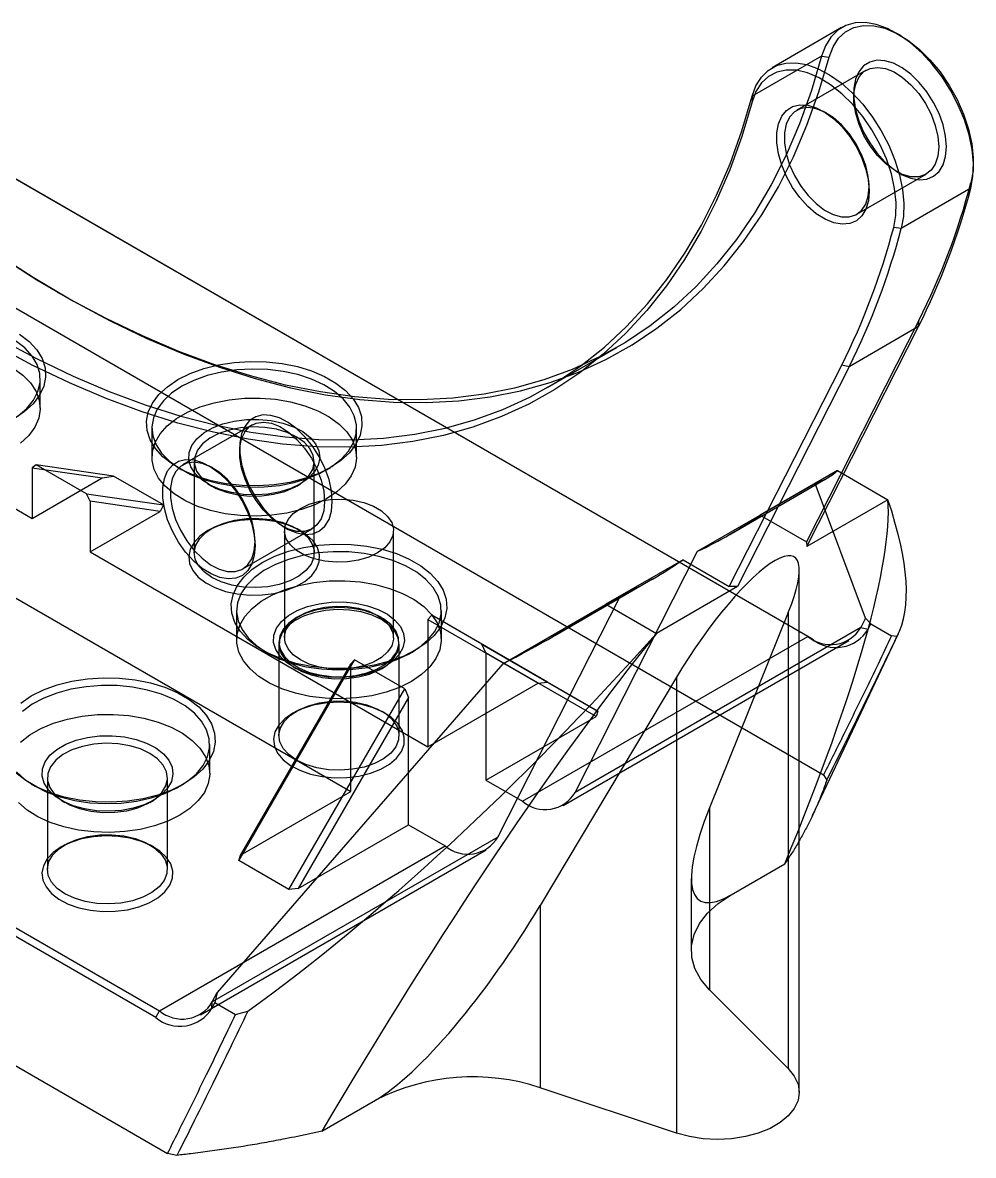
# Model space of a CAD drawing. Header units: millimetres. Extents: x 0 to 420, y 1 to 298.
# Drawn here: x 362.29 to 385.52, y 207.84 to 235.5 of the extents above; entities that cross this region are included whole.
import ezdxf

# ---------------------------------------------------------------- set-up
doc = ezdxf.new("R2010")
doc.units = ezdxf.units.MM

msp = doc.modelspace()

# ---------------------------------------------------------------- linework, layer by layer
at = {"color": 7, "linetype": 'Continuous', "lineweight": 25}
for p, q in [((382.29754, 235.38018), (380.60048, 234.40049)), ((383.72534, 235.19355), (383.63107, 235.24798)), ((381.8094, 234.68574), (380.11234, 233.70605)), ((381.8094, 234.68574), (381.99475, 234.65941)), ((382.89749, 234.34092), (381.20043, 233.36123)), ((382.59367, 233.77827), (382.59367, 233.66942)), ((381.47583, 220.51216), (358.94707, 233.51774)), ((380.11234, 233.70605), (380.10913, 233.57087)), ((359.04135, 233.46329), (381.57011, 220.45771)), ((381.93388, 233.28853), (381.83961, 233.34296)), ((383.6306, 231.87322), (383.72486, 231.81879)), ((382.66698, 230.82082), (384.36404, 231.80051)), ((385.45213, 231.4557), (385.45534, 231.59088)), ((382.9708, 231.38348), (382.9708, 231.49233)), ((385.45213, 231.4557), (383.75508, 230.47601)), ((358.75359, 230.47212), (381.85788, 217.1343)), ((383.75508, 230.47601), (383.56973, 230.50234)), ((363.13724, 228.92269), (363.23151, 228.86825)), ((384.18541, 228.22769), (381.43941, 222.82081)), ((384.17699, 228.07873), (384.18541, 228.22769)), ((354.27798, 228.15792), (362.52756, 223.39554)), ((381.44865, 222.70662), (384.17699, 228.07873)), ((384.17699, 228.07873), (382.47993, 227.09904)), ((375.10888, 226.58796), (376.80594, 227.56765)), ((379.55379, 221.73226), (382.29979, 227.13915)), ((382.47993, 227.09904), (382.29979, 227.13915)), ((382.47993, 227.09904), (379.75159, 221.72693)), ((362.7213, 226.08746), (362.7213, 226.79513)), ((365.44871, 225.59982), (365.44871, 224.89215)), ((367.89749, 225.67879), (366.20043, 224.6991)), ((370.44871, 224.89215), (370.44871, 225.59982)), ((367.59367, 225.11614), (367.59367, 225.00729)), ((362.62184, 224.70201), (362.52756, 224.62805)), ((363.84749, 223.99446), (362.62184, 224.70201)), ((364.50746, 224.42965), (362.62184, 224.70201)), ((366.08636, 224.63393), (366.18066, 224.57948)), ((366.48204, 224.78328), (366.48204, 222.5514)), ((366.93388, 224.6264), (366.83961, 224.68083)), ((369.41538, 222.5514), (369.41538, 224.78328)), ((369.71676, 224.57948), (369.81106, 224.63393)), ((343.10788, 224.37397), (365.63664, 211.36839)), ((362.52756, 224.62805), (362.52756, 223.39554)), ((362.52756, 224.62805), (364.23529, 224.38139)), ((362.52756, 223.39554), (364.23529, 224.38139)), ((364.23529, 224.38139), (364.50746, 224.42965)), ((365.73311, 223.7221), (364.50746, 224.42965)), ((379.56667, 223.00315), (381.9559, 224.38243)), ((382.19528, 224.56154), (380.30966, 223.473)), ((382.19528, 224.56154), (383.42855, 223.84959)), ((365.54236, 211.20509), (343.0136, 224.21067)), ((366.81716, 224.23913), (366.91145, 224.18468)), ((368.98597, 224.18468), (369.08026, 224.23913)), ((378.77864, 222.59015), (381.6542, 224.25018)), ((382.88098, 220.95796), (381.6542, 224.25018)), ((363.94177, 223.81164), (363.84749, 223.99446)), ((363.84749, 223.99446), (365.73311, 223.7221)), ((365.6495, 223.56498), (363.94177, 223.81164)), ((363.94177, 223.81164), (363.94177, 222.57913)), ((383.42855, 223.84959), (381.44865, 222.70662)), ((363.94177, 222.57913), (365.6495, 223.56498)), ((365.73311, 223.7221), (365.6495, 223.56498)), ((380.30966, 223.473), (381.43941, 222.82081)), ((366.91145, 223.15), (366.81716, 223.09555)), ((367.66698, 222.15869), (369.36404, 223.13838)), ((368.6306, 223.21109), (368.72486, 223.15666)), ((368.68593, 223.09401), (368.68593, 220.48107)), ((369.08026, 223.09555), (368.98597, 223.15)), ((371.3526, 220.48107), (371.3526, 223.09401)), ((367.9708, 222.72135), (367.9708, 222.8302)), ((381.43941, 222.82081), (381.44865, 222.70662)), ((363.94177, 222.57913), (372.19135, 217.81675)), ((375.787, 216.69961), (378.77864, 222.59015)), ((378.42404, 222.38445), (376.53843, 221.29591)), ((378.42404, 222.38445), (379.55379, 221.73226)), ((375.29182, 220.53533), (377.68105, 221.91461)), ((381.26242, 209.38), (381.26242, 222.12912)), ((379.75159, 221.72693), (377.7717, 220.58396)), ((379.75159, 221.72693), (379.55379, 221.73226)), ((362.05615, 221.49059), (370.30573, 216.7282)), ((373.90138, 215.61107), (376.89302, 221.5016)), ((374.01746, 219.84158), (376.89302, 221.5016)), ((342.72583, 221.2195), (365.83012, 207.88167)), ((367.51926, 221.13888), (367.51926, 220.43122)), ((372.51926, 220.43122), (372.51926, 221.13888)), ((376.53843, 221.29591), (377.7717, 220.58396)), ((380.99447, 221.09213), (379.07212, 216.32775)), ((380.99447, 221.09213), (380.99447, 209.95729)), ((369.0763, 221.02526), (368.982, 220.9708)), ((371.05652, 220.9708), (370.96222, 221.02526)), ((372.28563, 221.02848), (372.19135, 220.92894)), ((372.19135, 220.92894), (372.19135, 217.81675)), ((372.19135, 220.92894), (374.88644, 219.37259)), ((373.51128, 220.32093), (372.28563, 221.02848)), ((375.11406, 219.39514), (372.28563, 221.02848)), ((382.88098, 220.95796), (382.76379, 220.72722)), ((383.0127, 220.82252), (382.88098, 220.95796)), ((382.94393, 220.68712), (383.0127, 220.82252)), ((383.0127, 220.82252), (383.51937, 220.53003)), ((374.49905, 216.48454), (381.47583, 220.51216)), ((382.76379, 220.72722), (375.787, 216.69961)), ((381.47583, 220.51216), (381.57011, 220.45771)), ((381.58801, 216.14087), (383.68447, 220.58141)), ((382.76379, 220.72722), (382.94393, 220.68712)), ((383.64844, 220.50982), (383.51937, 220.53003)), ((368.5526, 220.32234), (368.5526, 218.09047)), ((371.48593, 218.09047), (371.48593, 220.32234)), ((373.60556, 220.11254), (373.51128, 220.32093)), ((373.51128, 220.32093), (376.33971, 218.68758)), ((375.49897, 216.38553), (382.47575, 220.41314)), ((370.40001, 219.93994), (367.57159, 215.04096)), ((368.15691, 220.17299), (368.25121, 220.11854)), ((370.30573, 219.8404), (370.40001, 219.93994)), ((371.62567, 219.23239), (370.40001, 219.93994)), ((371.78732, 220.11854), (371.88161, 220.17299)), ((376.30066, 218.55618), (373.60556, 220.11254)), ((373.60556, 220.11254), (373.60556, 217.00034)), ((374.01746, 219.84158), (367.04178, 211.81419)), ((367.61064, 215.17236), (370.30573, 219.8404)), ((368.88771, 219.7782), (368.982, 219.72374)), ((370.30573, 216.7282), (370.30573, 219.8404)), ((371.05652, 219.72374), (371.15082, 219.7782)), ((374.88644, 219.37259), (375.11406, 219.39514)), ((378.26242, 219.51495), (374.9328, 213.93818)), ((376.33971, 218.68758), (375.11406, 219.39514)), ((378.26242, 219.51495), (378.26242, 208.38011)), ((368.79724, 214.33341), (371.62567, 219.23239)), ((371.62567, 219.23239), (371.71995, 219.02399)), ((372.19135, 217.81675), (374.88644, 219.37259)), ((371.71995, 219.02399), (369.02485, 214.35595)), ((371.71995, 215.9118), (371.71995, 219.02399)), ((368.982, 218.68907), (368.88771, 218.63461)), ((371.15082, 218.63461), (371.05652, 218.68907)), ((373.60556, 217.00034), (376.30066, 218.55618)), ((376.33971, 218.68758), (376.30066, 218.55618)), ((366.86241, 217.16558), (366.86241, 217.87325)), ((362.50006, 216.90736), (362.59435, 216.85291)), ((362.89574, 217.05671), (362.89574, 214.82483)), ((365.82907, 214.82483), (365.82907, 217.05671)), ((366.13046, 216.85291), (366.22476, 216.90736)), ((373.60556, 217.00034), (374.49905, 216.48454)), ((381.85788, 217.1343), (381.93335, 217.00062)), ((367.61064, 215.17236), (370.30573, 216.7282)), ((363.23085, 216.51256), (363.32515, 216.45811)), ((365.39967, 216.45811), (365.49396, 216.51256)), ((379.07212, 216.32775), (379.07212, 211.87943)), ((369.02485, 214.35595), (371.71995, 215.9118)), ((371.71995, 215.9118), (372.61343, 215.396)), ((373.90138, 215.61107), (366.9246, 211.58345)), ((363.32515, 215.42344), (363.23085, 215.36898)), ((365.49396, 215.36898), (365.39967, 215.42344)), ((365.63664, 211.36839), (372.61343, 215.396)), ((366.63656, 211.26937), (373.61335, 215.29698)), ((367.57159, 215.04096), (367.61064, 215.17236)), ((368.79724, 214.33341), (367.57159, 215.04096)), ((379.60184, 214.20226), (380.90742, 214.95595)), ((378.62553, 214.59943), (378.62553, 212.84158)), ((369.02485, 214.35595), (368.79724, 214.33341)), ((374.9328, 213.93818), (374.9328, 209.48986)), ((366.9246, 211.58345), (367.04178, 211.81419)), ((367.04178, 211.81419), (366.98495, 211.56989)), ((380.99447, 209.95729), (379.07212, 211.87943)), ((365.54236, 211.20509), (365.63664, 211.36839)), ((366.91618, 211.43449), (366.9246, 211.58345)), ((366.98495, 211.56989), (366.91618, 211.43449)), ((366.98495, 211.56989), (367.49161, 211.2774)), ((367.49161, 211.2774), (367.79306, 211.3567)), ((378.26242, 208.38011), (374.9328, 209.48986)), ((369.60354, 208.43036), (370.90912, 209.18405)), ((366.06168, 207.8381), (365.83012, 207.88167))]:
    msp.add_line(p, q, dxfattribs=at)
at = {"color": 7, "linetype": 'Continuous', "lineweight": 25, "flags": 128}
for points in [[(385.45213, 231.4557), (385.50453, 231.74522), (385.51506, 232.06435), (385.48351, 232.40596), (385.41057, 232.76242), (385.29787, 233.12577), (385.14793, 233.48789), (384.9641, 233.84069), (384.75048, 234.17629), (384.51186, 234.48719), (384.25355, 234.76645), (383.98132, 235.00783), (383.70127, 235.20594), (383.41964, 235.35635), (383.14273, 235.4557), (382.87672, 235.50178), (382.62756, 235.49355), (382.4008, 235.4312), (382.20152, 235.31612), (382.03417, 235.15089), (381.90248, 234.93918), (381.8094, 234.68574)], [(381.99475, 234.65941), (382.08858, 234.91122), (382.2227, 235.11905), (382.39382, 235.27779), (382.59772, 235.38352), (382.82938, 235.43364), (383.08309, 235.42692), (383.35261, 235.36352), (383.63129, 235.245), (383.91229, 235.07429), (384.18868, 234.85558), (384.45365, 234.59427), (384.70068, 234.29678), (384.92368, 233.97043), (385.11718, 233.62328), (385.27639, 233.26386), (385.3974, 232.90102), (385.47724, 232.54371), (385.51393, 232.20071), (385.50657, 231.88047), (385.45534, 231.59088)], [(381.8094, 234.68574), (381.55845, 233.84113), (381.2682, 233.03366), (380.93926, 232.26503), (380.57234, 231.5369), (380.16822, 230.85082), (379.72776, 230.20825), (379.25191, 229.61056), (378.74166, 229.05902), (378.19813, 228.55483), (377.62246, 228.09904), (377.01589, 227.69263), (376.3797, 227.33648), (375.71526, 227.03134), (375.02399, 226.77786), (374.30736, 226.57658), (373.56689, 226.42793), (372.80418, 226.33223), (372.02084, 226.28969), (371.21855, 226.30039), (370.39902, 226.36431), (369.564, 226.48132), (368.71527, 226.65116), (367.85465, 226.87348), (366.98396, 227.1478), (366.10507, 227.47352), (365.21986, 227.84997), (364.33021, 228.27633), (363.43802, 228.7517), (362.54519, 229.27506), (361.65363, 229.84529)], [(361.74066, 229.79535), (362.63657, 229.22234), (363.53375, 228.69643), (364.43029, 228.21874), (365.32428, 227.7903), (366.21382, 227.41202), (367.09699, 227.0847), (367.97192, 226.80905), (368.83675, 226.58565), (369.68962, 226.41498), (370.52871, 226.2974), (371.35223, 226.23316), (372.15844, 226.22241), (372.9456, 226.26516), (373.71203, 226.36132), (374.45611, 226.5107), (375.17624, 226.71296), (375.87089, 226.96767), (376.53857, 227.27431), (377.17785, 227.6322), (377.78739, 228.04058), (378.36586, 228.4986), (378.91205, 229.00525), (379.42478, 229.55948), (379.90296, 230.16008), (380.34557, 230.80579), (380.75166, 231.49522), (381.12037, 232.2269), (381.45091, 232.99927), (381.74258, 233.81069), (381.99475, 234.65941)], [(383.56973, 230.50234), (383.62095, 230.79193), (383.62831, 231.11216), (383.59162, 231.45516), (383.51179, 231.81248), (383.39077, 232.17532), (383.23156, 232.53474), (383.03807, 232.88189), (382.81506, 233.20823), (382.56803, 233.50572), (382.30306, 233.76704), (382.02667, 233.98575), (381.74568, 234.15646), (381.46699, 234.27497), (381.19747, 234.33837), (380.94376, 234.3451), (380.7121, 234.29497), (380.5082, 234.18924), (380.33709, 234.03051), (380.20296, 233.82268), (380.10913, 233.57087)], [(380.11234, 233.70605), (380.20542, 233.95949), (380.33711, 234.1712), (380.50446, 234.33643), (380.70374, 234.45151), (380.9305, 234.51386), (381.17967, 234.52209), (381.44567, 234.47601), (381.72259, 234.37666), (382.00421, 234.22625), (382.28427, 234.02814), (382.55649, 233.78676), (382.8148, 233.5075), (383.05343, 233.1966), (383.26704, 232.861), (383.45087, 232.5082), (383.60081, 232.14608), (383.71351, 231.78273), (383.78645, 231.42627), (383.81801, 231.08466), (383.80747, 230.76553), (383.75508, 230.47601)], [(384.85642, 232.47202), (384.83597, 232.73107), (384.77537, 233.00437), (384.67682, 233.28203), (384.54386, 233.55402), (384.38131, 233.81051), (384.19503, 234.04223), (383.99178, 234.2408), (383.77888, 234.39906), (383.56403, 234.51126), (383.35501, 234.57337), (383.15936, 234.58314), (382.98416, 234.54021), (382.83573, 234.44614), (382.71944, 234.30433), (382.6395, 234.11989), (382.5988, 233.8995), (382.5988, 233.65113), (382.6395, 233.38374), (382.71944, 233.10701), (382.83573, 232.83094), (382.98416, 232.56549), (383.15936, 232.32028), (383.35501, 232.10415), (383.56403, 231.92493), (383.77888, 231.78908), (383.99178, 231.70153), (384.19503, 231.66543), (384.38131, 231.68208), (384.54386, 231.75089), (384.67682, 231.86937), (384.77537, 232.03324), (384.83597, 232.23657), (384.85642, 232.47202)], [(384.66785, 232.47202), (384.64663, 232.2432), (384.58381, 232.04826), (384.48197, 231.89518), (384.34529, 231.79023), (384.17935, 231.7377), (383.99095, 231.73974), (383.78781, 231.79628), (383.57824, 231.90499), (383.37082, 232.06142), (383.17404, 232.25918), (382.99596, 232.49016), (382.84386, 232.74491), (382.72399, 233.013), (382.64124, 233.28345), (382.599, 233.54519), (382.599, 233.78751), (382.64124, 234.00048), (382.72399, 234.17538), (382.84386, 234.30507), (382.99596, 234.38421), (383.17404, 234.40959), (383.37082, 234.38015), (383.57824, 234.2971), (383.78781, 234.16384), (383.99095, 233.98583), (384.17935, 233.77036), (384.34529, 233.52624), (384.48197, 233.26348), (384.58381, 232.99282), (384.64663, 232.72535), (384.66785, 232.47202)], [(380.10913, 233.57087), (379.85696, 232.72214), (379.56529, 231.91073), (379.23475, 231.13836), (378.86604, 230.40668), (378.45995, 229.71725), (378.01734, 229.07154), (377.53916, 228.47093), (377.02643, 227.91671), (376.48025, 227.41005), (375.90177, 226.95204), (375.29224, 226.54365), (374.65295, 226.18576), (373.98527, 225.87913), (373.29062, 225.62441), (372.57049, 225.42215), (371.82642, 225.27278), (371.05998, 225.17662), (370.27282, 225.13387), (369.46662, 225.14462), (368.64309, 225.20885), (367.804, 225.32643), (366.95113, 225.4971), (366.08631, 225.72051), (365.21137, 225.99616), (364.3282, 226.32348), (363.43867, 226.70176), (362.54467, 227.1302), (361.64813, 227.60788)], [(361.74096, 227.77201), (362.63315, 227.29664), (363.5228, 226.87028), (364.40802, 226.49384), (365.28691, 226.16811), (366.15759, 225.89379), (367.01822, 225.67148), (367.86694, 225.50163), (368.70196, 225.38462), (369.52149, 225.3207), (370.32378, 225.31), (371.10712, 225.35254), (371.86984, 225.44824), (372.6103, 225.59689), (373.32693, 225.79817), (374.01821, 226.05165), (374.68265, 226.35679), (375.31883, 226.71294), (375.92541, 227.11935), (376.50107, 227.57514), (377.04461, 228.07933), (377.55485, 228.63087), (378.03071, 229.22856), (378.47117, 229.87113), (378.87529, 230.55721), (379.24221, 231.28534), (379.57114, 232.05397), (379.8614, 232.86144), (380.11234, 233.70605)], [(382.9708, 231.38348), (382.95035, 231.14803), (382.88976, 230.9447), (382.7912, 230.78083), (382.65824, 230.66235), (382.49569, 230.59354), (382.30942, 230.57688), (382.10616, 230.61298), (381.89326, 230.70054), (381.67842, 230.83638), (381.46939, 231.01561), (381.27374, 231.23173), (381.09854, 231.47695), (380.95011, 231.74239), (380.83383, 232.01847), (380.75389, 232.2952), (380.71318, 232.56258), (380.71318, 232.81096), (380.75389, 233.03135), (380.83383, 233.21578), (380.95011, 233.3576), (381.09854, 233.45167), (381.27374, 233.4946), (381.46939, 233.48483), (381.67842, 233.42272), (381.89326, 233.31051), (382.10616, 233.15226), (382.30942, 232.95369), (382.49569, 232.72197), (382.65824, 232.46548), (382.7912, 232.19349), (382.88976, 231.91583), (382.95035, 231.64253), (382.9708, 231.38348)], [(382.9708, 231.49233), (382.94957, 231.74566), (382.88675, 232.01313), (382.78491, 232.28379), (382.64823, 232.54655), (382.48229, 232.79067), (382.2939, 233.00614), (382.09075, 233.18415), (381.88118, 233.31741), (381.67376, 233.40046), (381.47698, 233.4299), (381.2989, 233.40452), (381.14681, 233.32538), (381.02693, 233.19569), (380.94418, 233.02079), (380.90194, 232.80782), (380.90194, 232.5655), (380.94418, 232.30376), (381.02693, 232.03331), (381.14681, 231.76522), (381.2989, 231.51047), (381.47698, 231.27949), (381.67376, 231.08173), (381.88118, 230.9253), (382.09075, 230.81659), (382.2939, 230.76005), (382.48229, 230.75801), (382.64823, 230.81054), (382.78491, 230.91549), (382.88675, 231.06857), (382.94957, 231.26351), (382.9708, 231.49233)], [(362.2173, 227.8956), (362.45101, 227.71279), (362.63492, 227.51191), (362.76491, 227.29745), (362.83808, 227.07421), (362.8528, 226.84716), (362.80873, 226.62138), (362.70686, 226.40191), (362.54947, 226.19366), (362.34008, 226.00128), (362.08335, 225.82906)], [(362.18014, 225.89838), (362.3943, 226.08151), (362.55754, 226.28137), (362.66601, 226.49326), (362.71718, 226.71223), (362.70984, 226.93315), (362.64418, 227.15083), (362.52173, 227.36017), (362.34536, 227.55627), (362.1192, 227.73452)], [(366.08666, 226.78363), (366.38498, 226.93184), (366.71824, 227.05272), (367.07898, 227.14358), (367.45914, 227.20238), (367.85025, 227.22782), (368.24355, 227.21933), (368.63027, 227.17709), (369.00176, 227.10204), (369.34973, 226.99588), (369.6664, 226.86096), (369.9447, 226.7003), (370.17842, 226.51748), (370.36232, 226.31661), (370.49231, 226.10215), (370.56549, 225.8789), (370.5802, 225.65185), (370.53614, 225.42607), (370.43427, 225.20661), (370.27688, 224.99836), (370.06748, 224.80597), (369.81076, 224.63376), (369.51244, 224.48555), (369.17918, 224.36467), (368.81844, 224.27381), (368.43828, 224.215), (368.04717, 224.18957), (367.65387, 224.19806), (367.26715, 224.2403), (366.89566, 224.31534), (366.54769, 224.42151), (366.23102, 224.55643), (365.95272, 224.71709), (365.719, 224.8999), (365.5351, 225.10078), (365.40511, 225.31524), (365.33193, 225.53849), (365.31722, 225.76554), (365.36128, 225.99131), (365.46315, 226.21078), (365.62054, 226.41903), (365.82994, 226.61141), (366.08666, 226.78363)], [(362.05548, 227.06813), (362.2933, 226.895), (362.48255, 226.70295), (362.61881, 226.49647), (362.69886, 226.2804), (362.72084, 226.05981), (362.68424, 225.83987), (362.58991, 225.62573), (362.44006, 225.42242), (362.2382, 225.23469)], [(366.18094, 226.62033), (365.93181, 226.45259), (365.72996, 226.26486), (365.5801, 226.06155), (365.48577, 225.84741), (365.44917, 225.62747), (365.47115, 225.40688), (365.55121, 225.19081), (365.68746, 224.98433), (365.87671, 224.79227), (366.11453, 224.61915), (366.39534, 224.46901), (366.71256, 224.34537), (367.05875, 224.25114), (367.42581, 224.18852), (367.80512, 224.15898), (368.18779, 224.16322), (368.56487, 224.20112), (368.9275, 224.27181), (369.26718, 224.37363), (369.57597, 224.50419), (369.84661, 224.66043), (370.07277, 224.83868), (370.24914, 225.03478), (370.37159, 225.24412), (370.43725, 225.4618), (370.44458, 225.68272), (370.39341, 225.90169), (370.28494, 226.11358), (370.12171, 226.31344), (369.90755, 226.49656), (369.64747, 226.65867), (369.34757, 226.79596), (369.01489, 226.90521), (368.65722, 226.98387), (368.28294, 227.03009), (367.90082, 227.04278), (367.51983, 227.02165), (367.14889, 226.96719), (366.7967, 226.88068), (366.47151, 226.76415), (366.18094, 226.62033)], [(369.71648, 223.87164), (369.42591, 223.72782), (369.10072, 223.61129), (368.74853, 223.52479), (368.37759, 223.47033), (367.9966, 223.4492), (367.61448, 223.46189), (367.2402, 223.5081), (366.88253, 223.58676), (366.54985, 223.69601), (366.24995, 223.8333), (365.98987, 223.99541), (365.77571, 224.17854), (365.61248, 224.37839), (365.50401, 224.59029), (365.45284, 224.80926), (365.46017, 225.03017), (365.52583, 225.24785), (365.64828, 225.45719), (365.82465, 225.65329), (366.05081, 225.83155), (366.32145, 225.98779), (366.63024, 226.11835), (366.96992, 226.22016), (367.33255, 226.29085), (367.70963, 226.32876), (368.0923, 226.33299), (368.47161, 226.30345), (368.83867, 226.24083), (369.18486, 226.1466), (369.50208, 226.02297), (369.78289, 225.87283), (370.02071, 225.6997), (370.20996, 225.50765), (370.34621, 225.30117), (370.42627, 225.0851), (370.44825, 224.86451), (370.41165, 224.64457), (370.31732, 224.43043), (370.16746, 224.22711), (369.96561, 224.03938), (369.71648, 223.87164)], [(369.08008, 224.23903), (368.84552, 224.12722), (368.57855, 224.04307), (368.28881, 223.9896), (367.98679, 223.96875), (367.68338, 223.98128), (367.38957, 224.02673), (367.11596, 224.10346), (366.87245, 224.20869), (366.66784, 224.33862), (366.50953, 224.48856), (366.40323, 224.65309), (366.35279, 224.82626), (366.36003, 225.00181), (366.42468, 225.17339), (366.54442, 225.33482), (366.71492, 225.48024), (366.93001, 225.60441), (367.18191, 225.70283), (367.46153, 225.77195), (367.75876, 225.80928), (368.06285, 225.81346), (368.36282, 225.78434), (368.64782, 225.72297), (368.90755, 225.63158), (369.13263, 225.51346), (369.31492, 225.37289), (369.44783, 225.21494), (369.52656, 225.04532), (369.54826, 224.87017), (369.51214, 224.69581), (369.41953, 224.52855), (369.27375, 224.37443), (369.08008, 224.23903)], [(369.85642, 223.80989), (369.83597, 224.06894), (369.77537, 224.34224), (369.67682, 224.6199), (369.54386, 224.89189), (369.38131, 225.14838), (369.19503, 225.3801), (368.99178, 225.57867), (368.77888, 225.73692), (368.56403, 225.84913), (368.35501, 225.91124), (368.15936, 225.92101), (367.98416, 225.87808), (367.83573, 225.78401), (367.71944, 225.6422), (367.6395, 225.45776), (367.5988, 225.23737), (367.5988, 224.989), (367.6395, 224.72161), (367.71944, 224.44488), (367.83573, 224.1688), (367.98416, 223.90336), (368.15936, 223.65815), (368.35501, 223.44202), (368.56403, 223.2628), (368.77888, 223.12695), (368.99178, 223.0394), (369.19503, 223.00329), (369.38131, 223.01995), (369.54386, 223.08876), (369.67682, 223.20724), (369.77537, 223.37111), (369.83597, 223.57444), (369.85642, 223.80989)], [(369.66785, 223.80989), (369.64663, 223.58107), (369.58381, 223.38613), (369.48197, 223.23305), (369.34529, 223.1281), (369.17935, 223.07557), (368.99095, 223.07761), (368.78781, 223.13415), (368.57824, 223.24286), (368.37082, 223.39929), (368.17404, 223.59705), (367.99596, 223.82803), (367.84386, 224.08278), (367.72399, 224.35087), (367.64124, 224.62132), (367.599, 224.88306), (367.599, 225.12537), (367.64124, 225.33835), (367.72399, 225.51325), (367.84386, 225.64294), (367.99596, 225.72208), (368.17404, 225.74746), (368.37082, 225.71802), (368.57824, 225.63497), (368.78781, 225.50171), (368.99095, 225.3237), (369.17935, 225.10823), (369.34529, 224.86411), (369.48197, 224.60135), (369.58381, 224.33069), (369.64663, 224.06322), (369.66785, 223.80989)], [(368.9858, 225.38198), (368.75581, 225.49024), (368.49277, 225.56956), (368.20746, 225.61669), (367.91156, 225.6297), (367.61717, 225.60805), (367.33636, 225.55264), (367.08062, 225.46574), (366.86042, 225.35089), (366.68478, 225.2128), (366.56088, 225.05713), (366.4938, 224.89025), (366.48628, 224.71899), (366.53863, 224.55036), (366.64872, 224.39127), (366.81202, 224.24822), (367.02186, 224.12708), (367.26965, 224.03281), (367.54524, 223.96926), (367.83734, 223.93904), (368.13401, 223.94338), (368.42309, 223.9821), (368.69274, 224.05363), (368.93194, 224.15503), (369.13088, 224.28215), (369.28143, 224.42978), (369.37741, 224.59189), (369.41491, 224.76183), (369.39237, 224.93265), (369.31073, 225.09736), (369.17334, 225.24921), (368.9858, 225.38198)], [(367.9708, 222.72135), (367.95035, 222.4859), (367.88976, 222.28257), (367.7912, 222.1187), (367.65824, 222.00022), (367.49569, 221.93141), (367.30942, 221.91475), (367.10616, 221.95085), (366.89326, 222.03841), (366.67842, 222.17425), (366.46939, 222.35348), (366.27374, 222.5696), (366.09854, 222.81482), (365.95011, 223.08026), (365.83383, 223.35634), (365.75389, 223.63307), (365.71318, 223.90045), (365.71318, 224.14883), (365.75389, 224.36922), (365.83383, 224.55365), (365.95011, 224.69547), (366.09854, 224.78954), (366.27374, 224.83247), (366.46939, 224.8227), (366.67842, 224.76059), (366.89326, 224.64838), (367.10616, 224.49013), (367.30942, 224.29156), (367.49569, 224.05984), (367.65824, 223.80335), (367.7912, 223.53136), (367.88976, 223.25369), (367.95035, 222.9804), (367.9708, 222.72135)], [(367.9708, 222.8302), (367.94957, 223.08353), (367.88675, 223.351), (367.78491, 223.62166), (367.64823, 223.88442), (367.48229, 224.12854), (367.2939, 224.34401), (367.09075, 224.52202), (366.88118, 224.65528), (366.67376, 224.73833), (366.47698, 224.76777), (366.2989, 224.74239), (366.14681, 224.66325), (366.02693, 224.53356), (365.94418, 224.35866), (365.90194, 224.14569), (365.90194, 223.90337), (365.94418, 223.64163), (366.02693, 223.37118), (366.14681, 223.10309), (366.2989, 222.84834), (366.47698, 222.61736), (366.67376, 222.4196), (366.88118, 222.26317), (367.09075, 222.15446), (367.2939, 222.09792), (367.48229, 222.09588), (367.64823, 222.14841), (367.78491, 222.25336), (367.88675, 222.40644), (367.94957, 222.60138), (367.9708, 222.8302)], [(370.96207, 222.54973), (370.74545, 222.44847), (370.49709, 222.37541), (370.22784, 222.33376), (369.94948, 222.32534), (369.67417, 222.35052), (369.41394, 222.40818), (369.18017, 222.49582), (368.98307, 222.60961), (368.83125, 222.74456), (368.73136, 222.89479), (368.68776, 223.05372), (368.70234, 223.21442), (368.77449, 223.36985), (368.90103, 223.51322), (369.07645, 223.63828), (369.29308, 223.73954), (369.54144, 223.8126), (369.81068, 223.85425), (370.08904, 223.86267), (370.36435, 223.83749), (370.62458, 223.77983), (370.85836, 223.69219), (371.05546, 223.5784), (371.20727, 223.44345), (371.30716, 223.29322), (371.35077, 223.13429), (371.33618, 222.97359), (371.26404, 222.81816), (371.13749, 222.67479), (370.96207, 222.54973)], [(366.81734, 223.09566), (366.62367, 222.96025), (366.47789, 222.80613), (366.38528, 222.63887), (366.34916, 222.46451), (366.37086, 222.28936), (366.44959, 222.11974), (366.5825, 221.96179), (366.76479, 221.82122), (366.98987, 221.7031), (367.2496, 221.61171), (367.5346, 221.55034), (367.83457, 221.52122), (368.13866, 221.5254), (368.43589, 221.56273), (368.71551, 221.63185), (368.96741, 221.73028), (369.1825, 221.85444), (369.353, 221.99987), (369.47274, 222.16129), (369.53739, 222.33287), (369.54463, 222.50842), (369.49419, 222.68159), (369.38789, 222.84612), (369.22958, 222.99606), (369.02497, 223.12599), (368.78146, 223.23123), (368.50785, 223.30795), (368.21404, 223.3534), (367.91063, 223.36593), (367.60861, 223.34508), (367.31887, 223.29161), (367.0519, 223.20746), (366.81734, 223.09566)], [(366.91162, 221.9527), (366.72408, 222.08548), (366.58669, 222.23732), (366.50505, 222.40203), (366.48251, 222.57285), (366.52001, 222.74279), (366.61599, 222.9049), (366.76654, 223.05254), (366.96548, 223.17966), (367.20468, 223.28106), (367.47433, 223.35258), (367.76341, 223.39131), (368.06008, 223.39565), (368.35218, 223.36542), (368.62777, 223.30187), (368.87556, 223.2076), (369.0854, 223.08646), (369.2487, 222.94342), (369.35879, 222.78432), (369.41114, 222.61569), (369.40362, 222.44443), (369.33654, 222.27755), (369.21264, 222.12188), (369.037, 221.9838), (368.8168, 221.86895), (368.56106, 221.78204), (368.28025, 221.72663), (367.98586, 221.70499), (367.68996, 221.71799), (367.40465, 221.76512), (367.14161, 221.84444), (366.91162, 221.9527)], [(368.15721, 222.32269), (368.45554, 222.4709), (368.78879, 222.59178), (369.14953, 222.68264), (369.5297, 222.74145), (369.9208, 222.76688), (370.3141, 222.75839), (370.70082, 222.71615), (371.07231, 222.64111), (371.42028, 222.53494), (371.73695, 222.40002), (372.01525, 222.23936), (372.24897, 222.05655), (372.43288, 221.85567), (372.56287, 221.64121), (372.63604, 221.41796), (372.65075, 221.19091), (372.60669, 220.96514), (372.50482, 220.74567), (372.34743, 220.53742), (372.13804, 220.34504), (371.88131, 220.17282), (371.58299, 220.02461), (371.24974, 219.90373), (370.889, 219.81287), (370.50883, 219.75407), (370.11773, 219.72863), (369.72442, 219.73712), (369.33771, 219.77936), (368.96621, 219.85441), (368.61824, 219.96057), (368.30157, 220.09549), (368.02327, 220.25616), (367.78956, 220.43897), (367.60565, 220.63984), (367.47566, 220.8543), (367.40249, 221.07755), (367.38777, 221.3046), (367.43184, 221.53038), (367.5337, 221.74984), (367.69109, 221.95809), (367.90049, 222.15048), (368.15721, 222.32269)], [(368.2515, 220.11837), (368.54206, 219.97455), (368.86725, 219.85802), (369.21944, 219.77152), (369.59038, 219.71706), (369.97138, 219.69593), (370.35349, 219.70862), (370.72777, 219.75484), (371.08544, 219.83349), (371.41813, 219.94275), (371.71802, 220.08004), (371.9781, 220.24214), (372.19226, 220.42527), (372.35549, 220.62512), (372.46397, 220.83702), (372.51514, 221.05599), (372.5078, 221.27691), (372.44214, 221.49458), (372.31969, 221.70393), (372.14332, 221.90002), (371.91716, 222.07828), (371.64652, 222.23452), (371.33774, 222.36508), (370.99805, 222.46689), (370.63542, 222.53758), (370.25835, 222.57549), (369.87567, 222.57972), (369.49636, 222.55018), (369.12931, 222.48756), (368.78311, 222.39333), (368.46589, 222.2697), (368.18508, 222.11956), (367.94726, 221.94643), (367.75801, 221.75438), (367.62176, 221.5479), (367.5417, 221.33183), (367.51972, 221.11124), (367.55632, 220.8913), (367.65066, 220.67716), (367.80051, 220.47384), (368.00236, 220.28611), (368.2515, 220.11837)], [(371.78703, 219.41071), (371.49646, 219.26689), (371.17127, 219.15036), (370.81908, 219.06385), (370.44814, 219.00939), (370.06715, 218.98826), (369.68504, 219.00095), (369.31075, 219.04717), (368.95308, 219.12582), (368.6204, 219.23508), (368.3205, 219.37237), (368.06043, 219.53447), (367.84626, 219.7176), (367.68303, 219.91746), (367.57456, 220.12935), (367.52339, 220.34832), (367.53072, 220.56924), (367.59638, 220.78692), (367.71883, 220.99626), (367.8952, 221.19236), (368.12136, 221.37061), (368.392, 221.52685), (368.70079, 221.65741), (369.04048, 221.75923), (369.40311, 221.82992), (369.78018, 221.86782), (370.16285, 221.87205), (370.54216, 221.84251), (370.90922, 221.77989), (371.25541, 221.68566), (371.57263, 221.56203), (371.85344, 221.41189), (372.09126, 221.23876), (372.28051, 221.04671), (372.41676, 220.84023), (372.49682, 220.62416), (372.5188, 220.40357), (372.4822, 220.18363), (372.38787, 219.96949), (372.23802, 219.76617), (372.03616, 219.57845), (371.78703, 219.41071)], [(371.15063, 219.77809), (370.91607, 219.66629), (370.6491, 219.58213), (370.35937, 219.52866), (370.05734, 219.50782), (369.75393, 219.52034), (369.46012, 219.56579), (369.18651, 219.64252), (368.94301, 219.74775), (368.7384, 219.87769), (368.58008, 220.02763), (368.47378, 220.19216), (368.42334, 220.36532), (368.43058, 220.54087), (368.49524, 220.71246), (368.61498, 220.87388), (368.78547, 221.0193), (369.00056, 221.14347), (369.25246, 221.24189), (369.53208, 221.31102), (369.82931, 221.34834), (370.13341, 221.35252), (370.43337, 221.3234), (370.71837, 221.26204), (370.97811, 221.17064), (371.20318, 221.05253), (371.38547, 220.91195), (371.51838, 220.754), (371.59711, 220.58439), (371.61881, 220.40923), (371.5827, 220.23488), (371.49008, 220.06762), (371.3443, 219.9135), (371.15063, 219.77809)], [(368.98217, 220.9709), (368.79464, 220.83813), (368.65724, 220.68628), (368.5756, 220.52157), (368.55307, 220.35075), (368.59056, 220.18081), (368.68654, 220.0187), (368.83709, 219.87107), (369.03603, 219.74395), (369.27523, 219.64255), (369.54489, 219.57102), (369.83397, 219.5323), (370.13063, 219.52796), (370.42274, 219.55818), (370.69832, 219.62173), (370.94611, 219.71601), (371.15595, 219.83714), (371.31926, 219.98019), (371.42934, 220.13928), (371.48169, 220.30791), (371.47418, 220.47917), (371.40709, 220.64605), (371.28319, 220.80172), (371.10755, 220.93981), (370.88735, 221.05466), (370.63161, 221.14157), (370.3508, 221.19698), (370.05642, 221.21862), (369.76051, 221.20561), (369.4752, 221.15848), (369.21217, 221.07916), (368.98217, 220.9709)], [(371.05635, 220.92104), (370.82636, 221.0293), (370.56332, 221.10862), (370.27801, 221.15575), (369.98211, 221.16876), (369.68773, 221.14712), (369.40692, 221.09171), (369.15118, 221.0048), (368.93098, 220.88995), (368.75533, 220.75187), (368.63143, 220.5962), (368.56435, 220.42931), (368.55683, 220.25805), (368.60918, 220.08942), (368.71927, 219.93033), (368.88257, 219.78729), (369.09241, 219.66615), (369.3402, 219.57187), (369.61579, 219.50832), (369.90789, 219.4781), (370.20456, 219.48244), (370.49364, 219.52117), (370.7633, 219.59269), (371.00249, 219.69409), (371.20144, 219.82121), (371.35198, 219.96884), (371.44797, 220.13095), (371.48546, 220.30089), (371.46292, 220.47172), (371.38129, 220.63642), (371.24389, 220.78827), (371.05635, 220.92104)], [(369.07645, 219.9368), (368.90103, 220.06186), (368.77449, 220.20523), (368.70234, 220.36066), (368.68776, 220.52136), (368.73136, 220.68029), (368.83125, 220.83052), (368.98307, 220.96547), (369.18017, 221.07926), (369.41394, 221.1669), (369.67417, 221.22456), (369.94948, 221.24974), (370.22784, 221.24131), (370.49709, 221.19967), (370.74545, 221.12661), (370.96207, 221.02535), (371.13749, 220.90029), (371.26404, 220.75692), (371.33618, 220.60148), (371.35077, 220.44079), (371.30716, 220.28186), (371.20727, 220.13163), (371.05546, 219.99668), (370.85836, 219.88289), (370.62458, 219.79525), (370.36435, 219.73758), (370.08904, 219.71241), (369.81068, 219.72083), (369.54144, 219.76248), (369.29308, 219.83554), (369.07645, 219.9368)], [(362.50036, 219.05706), (362.79868, 219.20527), (363.13193, 219.32615), (363.49267, 219.41701), (363.87284, 219.47581), (364.26394, 219.50125), (364.65725, 219.49276), (365.04396, 219.45052), (365.41546, 219.37547), (365.76343, 219.26931), (366.0801, 219.13439), (366.3584, 218.97373), (366.59212, 218.79091), (366.77602, 218.59004), (366.90601, 218.37558), (366.97918, 218.15233), (366.9939, 217.92528), (366.94983, 217.6995), (366.84797, 217.48004), (366.69058, 217.27179), (366.48118, 217.0794), (366.22446, 216.90719), (365.92613, 216.75898), (365.59288, 216.6381), (365.23214, 216.54724), (364.85198, 216.48844), (364.46087, 216.463), (364.06757, 216.47149), (363.68085, 216.51373), (363.30936, 216.58877), (362.96139, 216.69494), (362.64472, 216.82986), (362.36642, 216.99052), (362.1327, 217.17333)], [(362.59464, 216.85274), (362.88521, 216.70892), (363.2104, 216.59239), (363.56259, 216.50589), (363.93353, 216.45143), (364.31452, 216.4303), (364.69664, 216.44299), (365.07092, 216.4892), (365.42859, 216.56786), (365.76127, 216.67711), (366.06117, 216.8144), (366.32125, 216.97651), (366.53541, 217.15964), (366.69864, 217.35949), (366.80711, 217.57139), (366.85828, 217.79036), (366.85095, 218.01127), (366.78529, 218.22895), (366.66284, 218.43829), (366.48647, 218.63439), (366.26031, 218.81265), (365.98967, 218.96889), (365.68088, 219.09945), (365.34119, 219.20126), (364.97856, 219.27195), (364.60149, 219.30986), (364.21882, 219.31409), (363.83951, 219.28455), (363.47245, 219.22193), (363.12626, 219.1277), (362.80904, 219.00406), (362.52823, 218.85393), (362.29041, 218.6808)], [(362.24363, 218.88484), (362.50036, 219.05706)], [(368.88789, 218.63472), (368.69422, 218.49931), (368.54845, 218.34519), (368.45583, 218.17793), (368.41972, 218.00357), (368.44142, 217.82842), (368.52014, 217.65881), (368.65305, 217.50086), (368.83534, 217.36028), (369.06042, 217.24217), (369.32015, 217.15077), (369.60515, 217.08941), (369.90512, 217.06029), (370.20921, 217.06447), (370.50644, 217.10179), (370.78606, 217.17092), (371.03797, 217.26934), (371.25305, 217.39351), (371.42355, 217.53893), (371.54329, 217.70035), (371.60795, 217.87194), (371.61519, 218.04749), (371.56474, 218.22065), (371.45844, 218.38518), (371.30013, 218.53512), (371.09552, 218.66506), (370.85201, 218.77029), (370.57841, 218.84702), (370.28459, 218.89247), (369.98119, 218.90499), (369.67916, 218.88415), (369.38942, 218.83068), (369.12245, 218.74652), (368.88789, 218.63472)], [(368.98217, 217.49177), (368.79464, 217.62454), (368.65724, 217.77639), (368.5756, 217.94109), (368.55307, 218.11191), (368.59056, 218.28186), (368.68654, 218.44397), (368.83709, 218.5916), (369.03603, 218.71872), (369.27523, 218.82012), (369.54489, 218.89164), (369.83397, 218.93037), (370.13063, 218.93471), (370.42274, 218.90449), (370.69832, 218.84094), (370.94611, 218.74666), (371.15595, 218.62552), (371.31926, 218.48248), (371.42934, 218.32339), (371.48169, 218.15476), (371.47418, 217.9835), (371.40709, 217.81661), (371.28319, 217.66094), (371.10755, 217.52286), (370.88735, 217.40801), (370.63161, 217.3211), (370.3508, 217.26569), (370.05642, 217.24405), (369.76051, 217.25706), (369.4752, 217.30419), (369.21217, 217.3835), (368.98217, 217.49177)], [(362.23835, 217.92672), (362.46451, 218.10498), (362.73515, 218.26122), (363.04393, 218.39178), (363.38362, 218.49359), (363.74625, 218.56428), (364.12332, 218.60219), (364.506, 218.60642), (364.88531, 218.57688), (365.25236, 218.51426), (365.59856, 218.42003), (365.91578, 218.2964), (366.19659, 218.14626), (366.43441, 217.97313), (366.62366, 217.78108), (366.75991, 217.5746), (366.83997, 217.35853), (366.86195, 217.13794), (366.82535, 216.918), (366.73101, 216.70386), (366.58116, 216.50054), (366.37931, 216.31281), (366.13018, 216.14507)], [(365.49378, 216.51246), (365.25922, 216.40065), (364.99225, 216.3165), (364.70251, 216.26303), (364.40048, 216.24218), (364.09708, 216.25471), (363.80327, 216.30016), (363.52966, 216.37689), (363.28615, 216.48212), (363.08154, 216.61205), (362.92323, 216.762), (362.81693, 216.92652), (362.76648, 217.09969), (362.77372, 217.27524), (362.83838, 217.44683), (362.95812, 217.60825), (363.12862, 217.75367), (363.3437, 217.87784), (363.59561, 217.97626), (363.87523, 218.04539), (364.17246, 218.08271), (364.47655, 218.08689), (364.77652, 218.05777), (365.06152, 217.99641), (365.32125, 217.90501), (365.54633, 217.78689), (365.72862, 217.64632), (365.86153, 217.48837), (365.94026, 217.31875), (365.96195, 217.1436), (365.92584, 216.96925), (365.83322, 216.80198), (365.68745, 216.64786), (365.49378, 216.51246)], [(365.3995, 217.65541), (365.1695, 217.76367), (364.90647, 217.84299), (364.62116, 217.89012), (364.32525, 217.90313), (364.03087, 217.88148), (363.75006, 217.82607), (363.49432, 217.73917), (363.27412, 217.62432), (363.09848, 217.48623), (362.97458, 217.33056), (362.90749, 217.16368), (362.89998, 216.99242), (362.95233, 216.82379), (363.06241, 216.6647), (363.22572, 216.52165), (363.43556, 216.40051), (363.68335, 216.30624), (363.95893, 216.24269), (364.25104, 216.21247), (364.5477, 216.21681), (364.83678, 216.25553), (365.10644, 216.32706), (365.34564, 216.42846), (365.54458, 216.55558), (365.69513, 216.70321), (365.79111, 216.86532), (365.8286, 217.03526), (365.80607, 217.20608), (365.72443, 217.37079), (365.58703, 217.52264), (365.3995, 217.65541)], [(362.14365, 217.20821), (362.34551, 217.02048), (362.59464, 216.85274)], [(366.13018, 216.14507), (365.83961, 216.00125), (365.51442, 215.88472), (365.16223, 215.79822), (364.79129, 215.74376), (364.4103, 215.72263), (364.02818, 215.73532), (363.6539, 215.78153), (363.29623, 215.86019), (362.96354, 215.96944), (362.66365, 216.10673), (362.40357, 216.26884), (362.18941, 216.45197)], [(363.23104, 215.36909), (363.03737, 215.23368), (362.89159, 215.07956), (362.79897, 214.9123), (362.76286, 214.73794), (362.78456, 214.56279), (362.86329, 214.39317), (362.9962, 214.23523), (363.17849, 214.09465), (363.40356, 213.97653), (363.6633, 213.88514), (363.9483, 213.82377), (364.24827, 213.79465), (364.55236, 213.79883), (364.84959, 213.83616), (365.12921, 213.90528), (365.38111, 214.00371), (365.5962, 214.12788), (365.76669, 214.2733), (365.88643, 214.43472), (365.95109, 214.6063), (365.95833, 214.78185), (365.90789, 214.95502), (365.80159, 215.11955), (365.64327, 215.26949), (365.43866, 215.39942), (365.19516, 215.50466), (364.92155, 215.58138), (364.62774, 215.62683), (364.32433, 215.63936), (364.0223, 215.61851), (363.73257, 215.56505), (363.4656, 215.48089), (363.23104, 215.36909)], [(363.32532, 214.22613), (363.13778, 214.35891), (363.00038, 214.51075), (362.91875, 214.67546), (362.89621, 214.84628), (362.9337, 215.01623), (363.02969, 215.17833), (363.18023, 215.32597), (363.37918, 215.45309), (363.61837, 215.55449), (363.88803, 215.62601), (364.17711, 215.66474), (364.47378, 215.66908), (364.76588, 215.63885), (365.04147, 215.5753), (365.28926, 215.48103), (365.4991, 215.35989), (365.6624, 215.21685), (365.77249, 215.05775), (365.82484, 214.88912), (365.81732, 214.71786), (365.75024, 214.55098), (365.62634, 214.39531), (365.45069, 214.25723), (365.23049, 214.14238), (364.97475, 214.05547), (364.69395, 214.00006), (364.39956, 213.97842), (364.10366, 213.99142), (363.81835, 214.03855), (363.55531, 214.11787), (363.32532, 214.22613)], [(379.07212, 211.87943), (378.86104, 212.13112), (378.71538, 212.39781), (378.63822, 212.67387), (378.63117, 212.95347), (378.6944, 213.23071), (378.82656, 213.49973), (379.02486, 213.75485), (379.28512, 213.99069), (379.60184, 214.20226)], [(380.99447, 209.95729), (381.1418, 209.77489), (381.23203, 209.58049), (381.26242, 209.38), (381.23203, 209.17951), (381.1418, 208.98511), (380.99447, 208.80271), (380.79451, 208.63785), (380.54799, 208.49554), (380.26242, 208.38011), (379.94646, 208.29505), (379.60971, 208.24297), (379.26242, 208.22543), (378.91512, 208.24297), (378.57838, 208.29505), (378.26242, 208.38011)]]:
    msp.add_lwpolyline(points, dxfattribs=at)
at = {"color": 7, "linetype": 'Continuous', "lineweight": 25}
for centre, radius, start, end in [((368.70739, 235.99353), 17.31697, 333.355549, 345.271496), ((368.63553, 235.8764), 17.38794, 333.355549, 345.271496), ((366.82177, 234.90499), 17.31697, 333.355549, 345.271496), ((366.93848, 234.89671), 17.38794, 333.355549, 345.271496), ((374.1151, 232.44656), 10.90401, 295.321052, 304.617794), ((372.22948, 231.35802), 10.90401, 295.321052, 304.617794), ((382.0287, 221.16533), 0.85574, 229.754598, 329.205241), ((382.15984, 221.15443), 0.91279, 229.754598, 329.205241), ((375.05191, 217.13772), 0.85574, 229.754598, 329.205241), ((373.16629, 216.04918), 0.85574, 229.754598, 329.205241), ((366.13208, 211.90181), 0.91279, 229.754598, 329.205241), ((366.18951, 212.02156), 0.85574, 229.754598, 329.205241), ((373.28585, 204.53589), 5.22057, 71.610519, 117.081886)]:
    msp.add_arc(centre, radius, start, end, dxfattribs=at)
for centre, major_axis, ratio, start_param, end_param in [((355.05441, 246.57172), (27.23475, -21.90737), 0.17805421, 6.16711894, 6.26085556), ((371.08547, 203.4824), (11.91212, 21.32886), 0.15339087, 5.36350771, 6.05568734), ((344.99294, 258.7194), (-38.40837, 38.54406), 0.15770862, 3.18952252, 3.45097349), ((379.26242, 219.58283), (1.88136, 2.86745), 0.23665072, 5.41342292, 8.0314168), ((369.5293, 254.9279), (11.07952, 36.97428), 0.68109944, 3.7199268, 3.81366342), ((379.59077, 278.6923), (28.77099, 71.72594), 0.36473185, 3.66622588, 3.92767688), ((371.08547, 203.4824), (11.91212, 21.32886), 0.15339087, 0.73082962, 1.42300935), ((381.95887, 218.84324), (3.1356, 4.77908), 0.23665072, 2.27183027, 3.58082721), ((373.26614, 213.82504), (3.1356, 4.77908), 0.23665072, 3.58082721, 4.88982414)]:
    msp.add_ellipse(centre, major_axis=major_axis, ratio=ratio, start_param=start_param, end_param=end_param, dxfattribs=at)
for points, knots in [([(383.51937, 220.53003), (383.40877, 220.29921), (383.19027, 219.84317), (382.80176, 219.04143), (382.35993, 218.13879), (382.023, 217.46468), (381.85788, 217.1343)], [0, 0, 0, 0, 0.20245349, 0.39999408, 0.70594494, 1, 1, 1, 1]), ([(381.93335, 217.00062), (382.07613, 217.28613), (382.36623, 217.86622), (382.79418, 218.73785), (383.22344, 219.62171), (383.5054, 220.21092), (383.64844, 220.50982)], [0, 0, 0, 0, 0.24609942, 0.50002674, 0.74636839, 1, 1, 1, 1]), ([(381.93335, 217.00062), (381.91576, 216.94883), (381.88058, 216.84523), (381.82314, 216.69038), (381.7472, 216.49771), (381.64855, 216.26777), (381.52252, 216.00142), (381.38552, 215.73683), (381.2374, 215.47428), (381.07921, 215.21365), (380.96468, 215.04185), (380.90742, 214.95595)], [0, 0, 0, 0, 0.07428081, 0.14856215, 0.22285799, 0.35235306, 0.48190499, 0.61140232, 0.74095232, 0.87047622, 1, 1, 1, 1]), ([(367.79306, 211.3567), (367.64876, 211.05708), (367.36429, 210.46642), (366.93104, 209.58027), (366.49895, 208.70624), (366.20591, 208.12445), (366.06168, 207.8381)], [0, 0, 0, 0, 0.25362576, 0.49997326, 0.75389539, 1, 1, 1, 1]), ([(365.83012, 207.88167), (365.9345, 208.09012), (366.14595, 208.51243), (366.46445, 209.15705), (366.79532, 209.83296), (367.13884, 210.5413), (367.37299, 211.02988), (367.49161, 211.2774)], [0, 0, 0, 0, 0.18564846, 0.37612572, 0.57143342, 0.78287649, 1, 1, 1, 1]), ([(369.60354, 208.43036), (369.50443, 208.40819), (369.30623, 208.36386), (369.00662, 208.30083), (368.65529, 208.23031), (368.25093, 208.1544), (367.63995, 208.0489), (367.02245, 207.95626), (366.44353, 207.88158), (366.1744, 207.85094), (366.06169, 207.8381)], [0, 0, 0, 0, 0.086346047, 0.172690306, 0.259054713, 0.388542189, 0.518106213, 0.777139377, 0.906662633, 1, 1, 1, 1])]:
    msp.add_open_spline(points, degree=3, knots=knots, dxfattribs=at)

doc.saveas('drawing.dxf')
